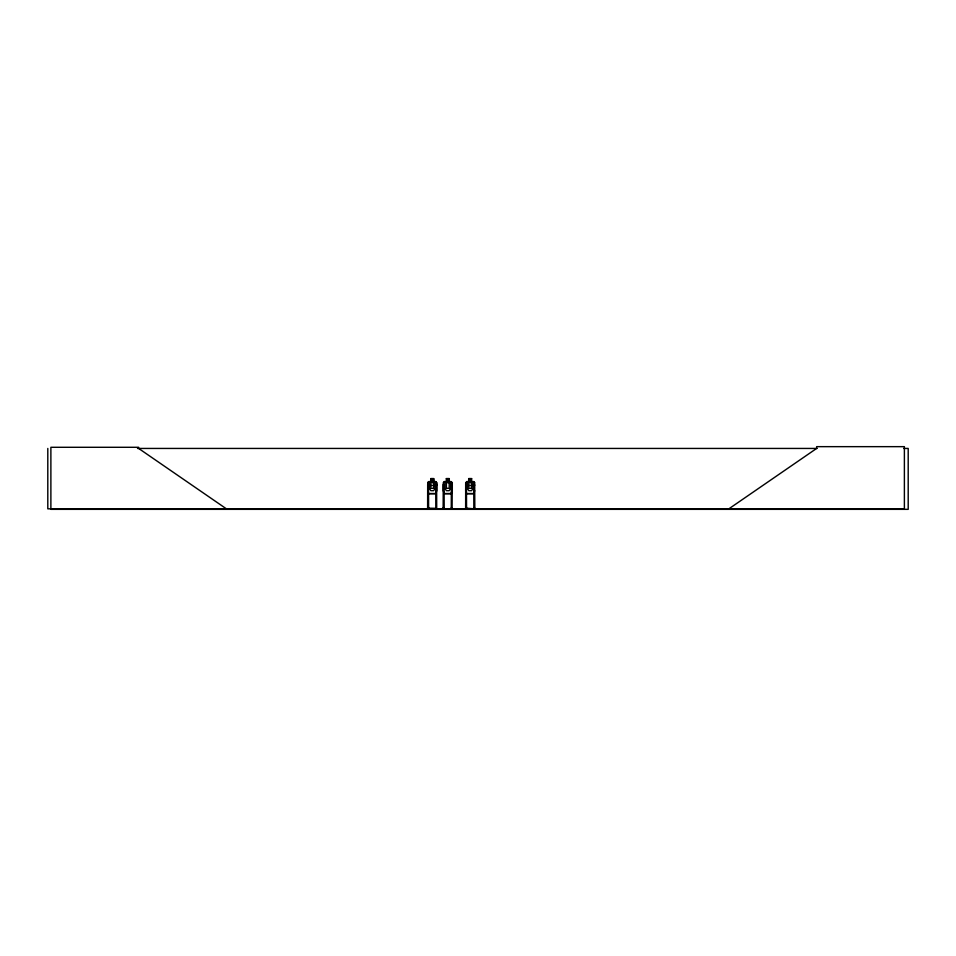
<?xml version="1.0" encoding="UTF-8"?>
<svg xmlns="http://www.w3.org/2000/svg" width="956" height="956" viewBox="0 0 956 956"><rect width="100%" height="100%" fill="white"/><g stroke="black" fill="none" stroke-linecap="round" stroke-linejoin="round"><path stroke-width="1.43" d="M452.188 490.679L451.196 493.571L444.301 493.571M474.678 490.691L473.65 493.666L466.612 493.666L465.68 490.691L465.787 482.696L466.636 481.585L468.679 481.585L468.679 478.586L471.678 478.586L471.583 481.681L473.077 482.684L473.077 488.277L471.583 490.679L468.775 490.679L467.281 488.277L467.281 482.684L468.775 481.681L468.775 478.681L471.583 478.681M430.833 478.681L433.642 478.681L433.642 481.681L435.135 482.684L435.135 488.277L433.642 490.679L430.833 490.679L429.34 488.277L429.34 482.684L430.833 481.681L430.738 478.586L433.737 478.586L433.737 481.585L435.673 481.585L436.737 482.637L436.737 490.691L435.709 493.666L428.67 493.666L427.738 490.691L427.738 482.649L428.694 481.585L430.738 481.585M427.846 482.696L428.742 481.681L435.637 481.681L436.629 482.684L436.701 508.831M728.878 508.831L816.639 448.436L816.639 446.655L904.388 446.655L904.388 508.831L47.8 508.831L47.8 448.436M465.381 508.771L466.552 507.947M137.521 448.436L817.093 448.436M903.719 448.436L908.2 448.436L908.2 509.345L50.883 509.345L50.883 447.289L138.644 447.289L138.644 448.436L226.393 508.831M446.392 478.681L449.2 478.681L449.2 481.681L450.694 482.684L450.694 488.277L449.2 490.679L446.392 490.679L444.899 488.277L444.899 482.684L446.392 481.681L446.297 478.586L449.296 478.586L449.296 481.585L451.232 481.585L452.296 482.637L452.296 490.691L451.268 493.666L444.229 493.666L443.297 490.691L443.297 482.649L444.253 481.585L446.297 481.585M471.678 481.585L473.614 481.585L474.678 482.637L474.821 508.771M444.301 481.681L451.196 481.681M466.683 481.681L473.579 481.681L474.57 482.684M436.629 484.477L435.805 484.477L435.828 508.831M452.188 484.477L451.363 484.477L451.268 508.831M465.632 484.477L466.456 484.477L466.552 508.831M474.57 484.477L473.746 484.477L473.841 508.831M427.738 485.481L436.737 485.481M465.68 485.481L474.678 485.481M428.742 493.571L435.637 493.571M466.683 493.571L473.579 493.571M427.595 507.947L428.611 507.947L428.611 508.831L428.515 484.477L427.679 484.477L427.619 508.831M435.709 507.947L436.88 508.771M443.154 507.947L444.17 507.947M451.268 507.947L452.415 508.771M474.666 507.947L473.65 507.947L473.65 508.831M428.599 508.198L435.828 508.329M466.552 508.198L473.985 508.831M474.475 507.947L474.475 508.831M466.361 507.947L466.361 508.831M465.68 482.649L465.632 508.831M461.162 508.831L442.891 508.831M452.188 482.684L452.104 508.831M451.459 507.947L451.459 508.831M444.193 508.831L444.074 484.477L443.249 484.477L443.154 508.831M443.978 507.947L443.978 508.831M443.345 507.947L443.393 508.831M427.774 507.947L427.786 508.831M433.14 479.183L431.335 479.183L431.335 480.187L433.14 480.187L433.14 479.183M448.699 479.183L446.894 479.183L446.894 480.187L448.699 480.187L448.699 479.183M471.081 479.183L469.276 479.183L469.276 480.187L471.081 480.187L471.081 479.183M433.642 482.684L430.833 482.684L430.833 488.277L433.642 488.277L433.642 482.684M449.2 482.684L446.392 482.684L446.392 488.277L449.2 488.277L449.2 482.684M471.583 482.684L468.775 482.684L468.775 488.277L471.583 488.277L471.583 482.684"/></g></svg>
